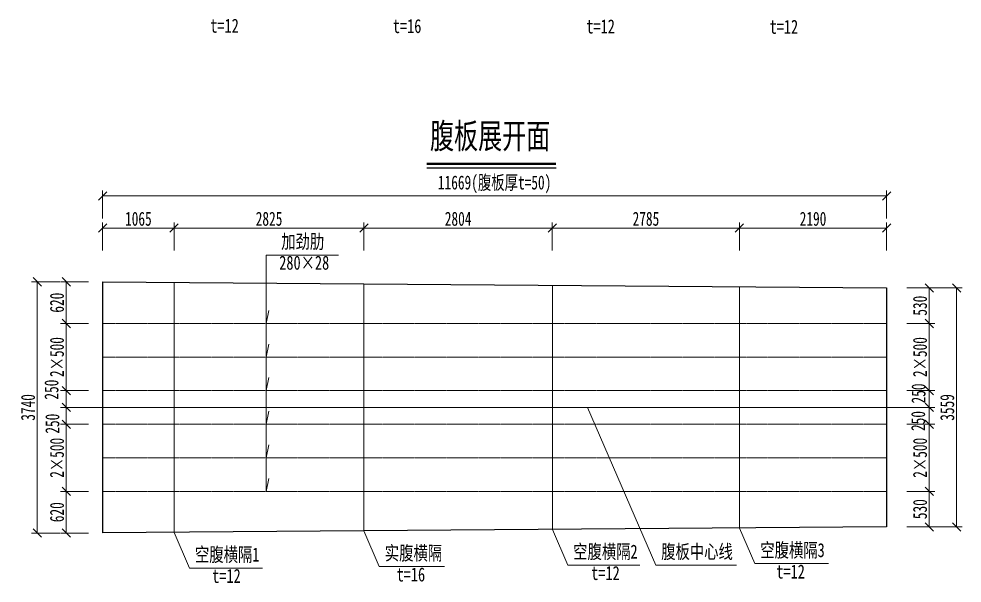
# Model space of a CAD drawing. Header units: millimetres. Extents: x -450182 to -147179, y 306993 to 695793.
# Drawn here: x -207701 to -193663, y 330844 to 339247 of the extents above; entities that cross this region are included whole.
import ezdxf
from ezdxf.enums import TextEntityAlignment as Align

# ---------------------------------------------------------------- set-up
doc = ezdxf.new("R2010")
doc.units = ezdxf.units.MM
doc.header["$PDMODE"] = 34
doc.linetypes.add('CENTER2', pattern=[28.575, 19.05, -3.175, 3.175, -3.175])
doc.linetypes.add('DASHED', pattern=[0.75, 0.5, -0.25])
doc.layers.get('Defpoints').update_dxf_attribs({"color": 8})
for name, color, linetype, lineweight in [('中心线', 4, 'CENTER2', 15), ('标注', 4, 'Continuous', 13), ('标注线及字体', 2, 'Continuous', 15), ('虚线', 4, 'DASHED', 15), ('钢板粗线', 1, 'Continuous', 25)]:
    doc.layers.add(name, color=color, linetype=linetype, lineweight=lineweight)
doc.styles.add('111', font='仿宋_GB2312.ttf', dxfattribs={"width": 0.7})
doc.styles.add('BM_Anno', font='仿宋_GB2312.ttf', dxfattribs={"width": 0.85})
doc.dimstyles.new('200', dxfattribs={"dimscale": 0, "dimtxt": 2.5, "dimasz": 1.5, "dimexe": 1, "dimexo": 1, "dimgap": 0.4, "dimtad": 1, "dimdec": 0, "dimdsep": 46, "dimtxsty": '111', "dimblk": 'OBLIQUE', "dimcen": 0, "dimclrd": 256, "dimclre": 256, "dimclrt": 256, "dimadec": 1, "dimazin": 2, "dimtfac": 1, "dimtdec": 0, "dimtmove": 2, "dimatfit": 3, "dimfxl": 4, "dimfxlon": 1, "dimtolj": 1, "dimlwd": -1, "dimlwe": -1, "dimarcsym": 0})

# ---------------------------------------------------------------- blocks, each defined once
blk = doc.blocks.new('_Oblique')
at = {"color": 0, "linetype": 'ByBlock', "lineweight": -2}
blk.add_line((-0.5, -0.5), (0.5, 0.5), dxfattribs=at)
blk = doc.blocks.new('*D207')
at = {"layer": 'Defpoints', "color": 0, "transparency": 16777216}
for p in [(-205391, 336132), (-206456, 335331), (-205391, 335323)]:
    blk.add_point(p, dxfattribs=at)
at = {"layer": '标注', "transparency": 16777216}
for p, q in [((-206456, 335799), (-206456, 336215)), ((-206456, 336132), (-205391, 336132)), ((-205391, 335799), (-205391, 336215))]:
    blk.add_line(p, q, dxfattribs=at)
at = {"layer": '标注', "transparency": 16777216, "xscale": 124.9999999999999, "yscale": 124.9999999999999, "zscale": 124.9999999999999, "rotation": 180}
blk.add_blockref('_Oblique', (-206456, 336132), dxfattribs=at)
at = {"layer": '标注', "transparency": 16777216, "xscale": 124.9999999999999, "yscale": 124.9999999999999, "zscale": 124.9999999999999}
blk.add_blockref('_Oblique', (-205391, 336132), dxfattribs=at)
at = {"layer": '标注', "transparency": 16777216, "insert": (-205923, 336269), "char_height": 208.3, "attachment_point": 5, "style": '111'}
blk.add_mtext('\\A1;1065', dxfattribs=at)
blk = doc.blocks.new('*D208')
at = {"layer": 'Defpoints', "color": 0, "transparency": 16777216}
for p in [(-205391, 336132), (-205391, 335323), (-202566, 335301)]:
    blk.add_point(p, dxfattribs=at)
at = {"layer": '标注', "transparency": 16777216}
for p, q in [((-205391, 335799), (-205391, 336215)), ((-202566, 336132), (-205391, 336132)), ((-202566, 335799), (-202566, 336215))]:
    blk.add_line(p, q, dxfattribs=at)
at = {"layer": '标注', "transparency": 16777216, "xscale": 124.9999999999999, "yscale": 124.9999999999999, "zscale": 124.9999999999999, "rotation": 180}
blk.add_blockref('_Oblique', (-205391, 336132), dxfattribs=at)
at = {"layer": '标注', "transparency": 16777216, "xscale": 124.9999999999999, "yscale": 124.9999999999999, "zscale": 124.9999999999999}
blk.add_blockref('_Oblique', (-202566, 336132), dxfattribs=at)
at = {"layer": '标注', "transparency": 16777216, "insert": (-203978, 336269), "char_height": 208.3, "attachment_point": 5, "style": '111'}
blk.add_mtext('\\A1;2825', dxfattribs=at)
blk = doc.blocks.new('*D209')
at = {"layer": 'Defpoints', "color": 0, "transparency": 16777216}
for p in [(-199762, 336132), (-202566, 335301), (-199762, 335279)]:
    blk.add_point(p, dxfattribs=at)
at = {"layer": '标注', "transparency": 16777216}
for p, q in [((-202566, 335799), (-202566, 336215)), ((-202566, 336132), (-199762, 336132)), ((-199762, 335799), (-199762, 336215))]:
    blk.add_line(p, q, dxfattribs=at)
at = {"layer": '标注', "transparency": 16777216, "xscale": 124.9999999999999, "yscale": 124.9999999999999, "zscale": 124.9999999999999, "rotation": 180}
blk.add_blockref('_Oblique', (-202566, 336132), dxfattribs=at)
at = {"layer": '标注', "transparency": 16777216, "xscale": 124.9999999999999, "yscale": 124.9999999999999, "zscale": 124.9999999999999}
blk.add_blockref('_Oblique', (-199762, 336132), dxfattribs=at)
at = {"layer": '标注', "transparency": 16777216, "insert": (-201164, 336269), "char_height": 208.3, "attachment_point": 5, "style": '111'}
blk.add_mtext('\\A1;2804', dxfattribs=at)
blk = doc.blocks.new('*D210')
at = {"layer": 'Defpoints', "color": 0, "transparency": 16777216}
for p in [(-196977, 336132), (-199762, 335279), (-196977, 335258)]:
    blk.add_point(p, dxfattribs=at)
at = {"layer": '标注', "transparency": 16777216}
for p, q in [((-199762, 335799), (-199762, 336215)), ((-199762, 336132), (-196977, 336132)), ((-196977, 335799), (-196977, 336215))]:
    blk.add_line(p, q, dxfattribs=at)
at = {"layer": '标注', "transparency": 16777216, "xscale": 124.9999999999999, "yscale": 124.9999999999999, "zscale": 124.9999999999999, "rotation": 180}
blk.add_blockref('_Oblique', (-199762, 336132), dxfattribs=at)
at = {"layer": '标注', "transparency": 16777216, "xscale": 124.9999999999999, "yscale": 124.9999999999999, "zscale": 124.9999999999999}
blk.add_blockref('_Oblique', (-196977, 336132), dxfattribs=at)
at = {"layer": '标注', "transparency": 16777216, "insert": (-198369, 336269), "char_height": 208.3, "attachment_point": 5, "style": '111'}
blk.add_mtext('\\A1;2785', dxfattribs=at)
blk = doc.blocks.new('*D211')
at = {"layer": 'Defpoints', "color": 0, "transparency": 16777216}
for p in [(-194787, 336132), (-196977, 335258), (-194787, 335241)]:
    blk.add_point(p, dxfattribs=at)
at = {"layer": '标注', "transparency": 16777216}
for p, q in [((-196977, 335799), (-196977, 336215)), ((-196977, 336132), (-194787, 336132)), ((-194787, 335799), (-194787, 336215))]:
    blk.add_line(p, q, dxfattribs=at)
at = {"layer": '标注', "transparency": 16777216, "xscale": 124.9999999999999, "yscale": 124.9999999999999, "zscale": 124.9999999999999, "rotation": 180}
blk.add_blockref('_Oblique', (-196977, 336132), dxfattribs=at)
at = {"layer": '标注', "transparency": 16777216, "xscale": 124.9999999999999, "yscale": 124.9999999999999, "zscale": 124.9999999999999}
blk.add_blockref('_Oblique', (-194787, 336132), dxfattribs=at)
at = {"layer": '标注', "transparency": 16777216, "insert": (-195882, 336269), "char_height": 208.3, "attachment_point": 5, "style": '111'}
blk.add_mtext('\\A1;2190', dxfattribs=at)
blk = doc.blocks.new('*D212')
at = {"layer": 'Defpoints', "color": 0, "transparency": 16777216}
for p in [(-206456, 336610), (-206456, 335331), (-194787, 335241)]:
    blk.add_point(p, dxfattribs=at)
at = {"layer": '标注', "transparency": 16777216}
for p, q in [((-206456, 336276), (-206456, 336693)), ((-194787, 336276), (-194787, 336693)), ((-194787, 336610), (-206456, 336610))]:
    blk.add_line(p, q, dxfattribs=at)
at = {"layer": '标注', "transparency": 16777216, "xscale": 124.9999999999999, "yscale": 124.9999999999999, "zscale": 124.9999999999999, "rotation": 180}
blk.add_blockref('_Oblique', (-206456, 336610), dxfattribs=at)
at = {"layer": '标注', "transparency": 16777216, "xscale": 124.9999999999999, "yscale": 124.9999999999999, "zscale": 124.9999999999999}
blk.add_blockref('_Oblique', (-194787, 336610), dxfattribs=at)
at = {"layer": '标注', "transparency": 16777216, "insert": (-200621, 336783), "char_height": 208.33, "attachment_point": 5, "style": '111'}
blk.add_mtext('\\A1;11669(腹板厚t=50)', dxfattribs=at)
blk = doc.blocks.new('*D213')
at = {"layer": 'Defpoints', "color": 0, "transparency": 16777216}
for p in [(-206456, 335331), (-206996, 334711), (-206456, 334711)]:
    blk.add_point(p, dxfattribs=at)
at = {"layer": '标注', "transparency": 16777216}
for p, q in [((-206663, 335331), (-207080, 335331)), ((-206996, 335331), (-206996, 334711)), ((-206663, 334711), (-207080, 334711))]:
    blk.add_line(p, q, dxfattribs=at)
at = {"layer": '标注', "transparency": 16777216, "xscale": 124.9999999999999, "yscale": 124.9999999999999, "zscale": 124.9999999999999}
for p, rotation in [((-206996, 335331), 90), ((-206996, 334711), 270)]:
    blk.add_blockref('_Oblique', p, dxfattribs=dict(at, rotation=rotation))
at = {"layer": '标注', "transparency": 16777216, "insert": (-207134, 335021), "char_height": 208.3, "attachment_point": 5, "rotation": 90, "style": '111'}
blk.add_mtext('\\A1;620', dxfattribs=at)
blk = doc.blocks.new('*D214')
at = {"layer": 'Defpoints', "color": 0, "transparency": 16777216}
for p in [(-206456, 334711), (-206996, 333711), (-206456, 333711)]:
    blk.add_point(p, dxfattribs=at)
at = {"layer": '标注', "transparency": 16777216}
for p, q in [((-206663, 334711), (-207080, 334711)), ((-206996, 334711), (-206996, 333711)), ((-206663, 333711), (-207080, 333711))]:
    blk.add_line(p, q, dxfattribs=at)
at = {"layer": '标注', "transparency": 16777216, "xscale": 124.9999999999999, "yscale": 124.9999999999999, "zscale": 124.9999999999999}
for p, rotation in [((-206996, 334711), 90), ((-206996, 333711), 270)]:
    blk.add_blockref('_Oblique', p, dxfattribs=dict(at, rotation=rotation))
at = {"layer": '标注', "transparency": 16777216, "insert": (-207134, 334211), "char_height": 208.3, "attachment_point": 5, "rotation": 90, "style": '111'}
blk.add_mtext('\\A1;2×500', dxfattribs=at)
blk = doc.blocks.new('*D215')
at = {"layer": 'Defpoints', "color": 0, "transparency": 16777216}
for p in [(-206456, 333711), (-206996, 333461), (-206456, 333461)]:
    blk.add_point(p, dxfattribs=at)
at = {"layer": '标注', "transparency": 16777216}
for p, q in [((-206663, 333711), (-207080, 333711)), ((-206996, 333711), (-206996, 333461)), ((-206663, 333461), (-207080, 333461))]:
    blk.add_line(p, q, dxfattribs=at)
at = {"layer": '标注', "transparency": 16777216, "xscale": 124.9999999999999, "yscale": 124.9999999999999, "zscale": 124.9999999999999}
for p, rotation in [((-206996, 333711), 90), ((-206996, 333461), 270)]:
    blk.add_blockref('_Oblique', p, dxfattribs=dict(at, rotation=rotation))
at = {"layer": '标注', "transparency": 16777216, "insert": (-207215, 333726), "char_height": 208.3, "attachment_point": 5, "rotation": 90, "style": '111'}
blk.add_mtext('\\A1;250', dxfattribs=at)
blk = doc.blocks.new('*D216')
at = {"layer": 'Defpoints', "color": 0, "transparency": 16777216}
for p in [(-206456, 333461), (-206996, 333211), (-206456, 333211)]:
    blk.add_point(p, dxfattribs=at)
at = {"layer": '标注', "transparency": 16777216}
for p, q in [((-206663, 333461), (-207080, 333461)), ((-206996, 333461), (-206996, 333211)), ((-206663, 333211), (-207080, 333211))]:
    blk.add_line(p, q, dxfattribs=at)
at = {"layer": '标注', "transparency": 16777216, "xscale": 124.9999999999999, "yscale": 124.9999999999999, "zscale": 124.9999999999999}
for p, rotation in [((-206996, 333461), 90), ((-206996, 333211), 270)]:
    blk.add_blockref('_Oblique', p, dxfattribs=dict(at, rotation=rotation))
at = {"layer": '标注', "transparency": 16777216, "insert": (-207202, 333219), "char_height": 208.3, "attachment_point": 5, "rotation": 90, "style": '111'}
blk.add_mtext('\\A1;250', dxfattribs=at)
blk = doc.blocks.new('*D217')
at = {"layer": 'Defpoints', "color": 0, "transparency": 16777216}
for p in [(-206456, 333211), (-206996, 332211), (-206456, 332211)]:
    blk.add_point(p, dxfattribs=at)
at = {"layer": '标注', "transparency": 16777216}
for p, q in [((-206663, 333211), (-207080, 333211)), ((-206996, 333211), (-206996, 332211)), ((-206663, 332211), (-207080, 332211))]:
    blk.add_line(p, q, dxfattribs=at)
at = {"layer": '标注', "transparency": 16777216, "xscale": 124.9999999999999, "yscale": 124.9999999999999, "zscale": 124.9999999999999}
for p, rotation in [((-206996, 333211), 90), ((-206996, 332211), 270)]:
    blk.add_blockref('_Oblique', p, dxfattribs=dict(at, rotation=rotation))
at = {"layer": '标注', "transparency": 16777216, "insert": (-207134, 332711), "char_height": 208.3, "attachment_point": 5, "rotation": 90, "style": '111'}
blk.add_mtext('\\A1;2×500', dxfattribs=at)
blk = doc.blocks.new('*D218')
at = {"layer": 'Defpoints', "color": 0, "transparency": 16777216}
for p in [(-206456, 332211), (-206996, 331591), (-206456, 331591)]:
    blk.add_point(p, dxfattribs=at)
at = {"layer": '标注', "transparency": 16777216}
for p, q in [((-206663, 332211), (-207080, 332211)), ((-206996, 332211), (-206996, 331591)), ((-206663, 331591), (-207080, 331591))]:
    blk.add_line(p, q, dxfattribs=at)
at = {"layer": '标注', "transparency": 16777216, "xscale": 124.9999999999999, "yscale": 124.9999999999999, "zscale": 124.9999999999999}
for p, rotation in [((-206996, 332211), 90), ((-206996, 331591), 270)]:
    blk.add_blockref('_Oblique', p, dxfattribs=dict(at, rotation=rotation))
at = {"layer": '标注', "transparency": 16777216, "insert": (-207134, 331901), "char_height": 208.3, "attachment_point": 5, "rotation": 90, "style": '111'}
blk.add_mtext('\\A1;620', dxfattribs=at)
blk = doc.blocks.new('*D219')
at = {"layer": 'Defpoints', "color": 0, "transparency": 16777216}
for p in [(-206456, 335331), (-207427, 331591), (-206456, 331591)]:
    blk.add_point(p, dxfattribs=at)
at = {"layer": '标注', "transparency": 16777216}
for p, q in [((-207094, 335331), (-207511, 335331)), ((-207427, 335331), (-207427, 331591)), ((-207094, 331591), (-207511, 331591))]:
    blk.add_line(p, q, dxfattribs=at)
at = {"layer": '标注', "transparency": 16777216, "xscale": 124.9999999999999, "yscale": 124.9999999999999, "zscale": 124.9999999999999}
for p, rotation in [((-207427, 335331), 90), ((-207427, 331591), 270)]:
    blk.add_blockref('_Oblique', p, dxfattribs=dict(at, rotation=rotation))
at = {"layer": '标注', "transparency": 16777216, "insert": (-207565, 333461), "char_height": 208.3, "attachment_point": 5, "rotation": 90, "style": '111'}
blk.add_mtext('\\A1;3740', dxfattribs=at)
blk = doc.blocks.new('*D220')
at = {"layer": 'Defpoints', "color": 0, "transparency": 16777216}
for p in [(-194787, 335241), (-194791, 334711), (-194152, 334711)]:
    blk.add_point(p, dxfattribs=at)
at = {"layer": '标注', "transparency": 16777216}
for p, q in [((-194485, 335241), (-194068, 335241)), ((-194152, 335241), (-194152, 334711)), ((-194485, 334711), (-194068, 334711))]:
    blk.add_line(p, q, dxfattribs=at)
at = {"layer": '标注', "transparency": 16777216, "xscale": 124.9999999999999, "yscale": 124.9999999999999, "zscale": 124.9999999999999}
for p, rotation in [((-194152, 335241), 90), ((-194152, 334711), 270)]:
    blk.add_blockref('_Oblique', p, dxfattribs=dict(at, rotation=rotation))
at = {"layer": '标注', "transparency": 16777216, "insert": (-194289, 334976), "char_height": 208.3, "attachment_point": 5, "rotation": 90, "style": '111'}
blk.add_mtext('\\A1;530', dxfattribs=at)
blk = doc.blocks.new('*D221')
at = {"layer": 'Defpoints', "color": 0, "transparency": 16777216}
for p in [(-194791, 334711), (-194787, 333711), (-194152, 333711)]:
    blk.add_point(p, dxfattribs=at)
at = {"layer": '标注', "transparency": 16777216}
for p, q in [((-194485, 334711), (-194068, 334711)), ((-194152, 334711), (-194152, 333711)), ((-194485, 333711), (-194068, 333711))]:
    blk.add_line(p, q, dxfattribs=at)
at = {"layer": '标注', "transparency": 16777216, "xscale": 124.9999999999999, "yscale": 124.9999999999999, "zscale": 124.9999999999999}
for p, rotation in [((-194152, 334711), 90), ((-194152, 333711), 270)]:
    blk.add_blockref('_Oblique', p, dxfattribs=dict(at, rotation=rotation))
at = {"layer": '标注', "transparency": 16777216, "insert": (-194289, 334211), "char_height": 208.3, "attachment_point": 5, "rotation": 90, "style": '111'}
blk.add_mtext('\\A1;2×500', dxfattribs=at)
blk = doc.blocks.new('*D222')
at = {"layer": 'Defpoints', "color": 0, "transparency": 16777216}
for p in [(-194787, 333711), (-194787, 333461), (-194152, 333461)]:
    blk.add_point(p, dxfattribs=at)
at = {"layer": '标注', "transparency": 16777216}
for p, q in [((-194485, 333711), (-194068, 333711)), ((-194152, 333711), (-194152, 333461)), ((-194485, 333461), (-194068, 333461))]:
    blk.add_line(p, q, dxfattribs=at)
at = {"layer": '标注', "transparency": 16777216, "xscale": 124.9999999999999, "yscale": 124.9999999999999, "zscale": 124.9999999999999}
for p, rotation in [((-194152, 333711), 90), ((-194152, 333461), 270)]:
    blk.add_blockref('_Oblique', p, dxfattribs=dict(at, rotation=rotation))
at = {"layer": '标注', "transparency": 16777216, "insert": (-194311, 333669), "char_height": 208.3, "attachment_point": 5, "rotation": 90, "style": '111'}
blk.add_mtext('\\A1;250', dxfattribs=at)
blk = doc.blocks.new('*D223')
at = {"layer": 'Defpoints', "color": 0, "transparency": 16777216}
for p in [(-194787, 333461), (-194787, 333211), (-194152, 333211)]:
    blk.add_point(p, dxfattribs=at)
at = {"layer": '标注', "transparency": 16777216}
for p, q in [((-194485, 333461), (-194068, 333461)), ((-194152, 333461), (-194152, 333211)), ((-194485, 333211), (-194068, 333211))]:
    blk.add_line(p, q, dxfattribs=at)
at = {"layer": '标注', "transparency": 16777216, "xscale": 124.9999999999999, "yscale": 124.9999999999999, "zscale": 124.9999999999999}
for p, rotation in [((-194152, 333461), 90), ((-194152, 333211), 270)]:
    blk.add_blockref('_Oblique', p, dxfattribs=dict(at, rotation=rotation))
at = {"layer": '标注', "transparency": 16777216, "insert": (-194316, 333259), "char_height": 208.3, "attachment_point": 5, "rotation": 90, "style": '111'}
blk.add_mtext('\\A1;250', dxfattribs=at)
blk = doc.blocks.new('*D224')
at = {"layer": 'Defpoints', "color": 0, "transparency": 16777216}
for p in [(-194787, 333211), (-194787, 332211), (-194152, 332211)]:
    blk.add_point(p, dxfattribs=at)
at = {"layer": '标注', "transparency": 16777216}
for p, q in [((-194485, 333211), (-194068, 333211)), ((-194152, 333211), (-194152, 332211)), ((-194485, 332211), (-194068, 332211))]:
    blk.add_line(p, q, dxfattribs=at)
at = {"layer": '标注', "transparency": 16777216, "xscale": 124.9999999999999, "yscale": 124.9999999999999, "zscale": 124.9999999999999}
for p, rotation in [((-194152, 333211), 90), ((-194152, 332211), 270)]:
    blk.add_blockref('_Oblique', p, dxfattribs=dict(at, rotation=rotation))
at = {"layer": '标注', "transparency": 16777216, "insert": (-194289, 332711), "char_height": 208.3, "attachment_point": 5, "rotation": 90, "style": '111'}
blk.add_mtext('\\A1;2×500', dxfattribs=at)
blk = doc.blocks.new('*D225')
at = {"layer": 'Defpoints', "color": 0, "transparency": 16777216}
for p in [(-194787, 332211), (-194787, 331682), (-194152, 331682)]:
    blk.add_point(p, dxfattribs=at)
at = {"layer": '标注', "transparency": 16777216}
for p, q in [((-194485, 332211), (-194068, 332211)), ((-194152, 332211), (-194152, 331682)), ((-194485, 331682), (-194068, 331682))]:
    blk.add_line(p, q, dxfattribs=at)
at = {"layer": '标注', "transparency": 16777216, "xscale": 124.9999999999999, "yscale": 124.9999999999999, "zscale": 124.9999999999999}
for p, rotation in [((-194152, 332211), 90), ((-194152, 331682), 270)]:
    blk.add_blockref('_Oblique', p, dxfattribs=dict(at, rotation=rotation))
at = {"layer": '标注', "transparency": 16777216, "insert": (-194289, 331946), "char_height": 208.3, "attachment_point": 5, "rotation": 90, "style": '111'}
blk.add_mtext('\\A1;530', dxfattribs=at)
blk = doc.blocks.new('*D226')
at = {"layer": 'Defpoints', "color": 0, "transparency": 16777216}
for p in [(-194787, 335241), (-194787, 331682), (-193746, 331682)]:
    blk.add_point(p, dxfattribs=at)
at = {"layer": '标注', "transparency": 16777216}
for p, q in [((-194079, 335241), (-193663, 335241)), ((-193746, 335241), (-193746, 331682)), ((-194079, 331682), (-193663, 331682))]:
    blk.add_line(p, q, dxfattribs=at)
at = {"layer": '标注', "transparency": 16777216, "xscale": 124.9999999999999, "yscale": 124.9999999999999, "zscale": 124.9999999999999}
for p, rotation in [((-193746, 335241), 90), ((-193746, 331682), 270)]:
    blk.add_blockref('_Oblique', p, dxfattribs=dict(at, rotation=rotation))
at = {"layer": '标注', "transparency": 16777216, "insert": (-193884, 333461), "char_height": 208.3, "attachment_point": 5, "rotation": 90, "style": '111'}
blk.add_mtext('\\A1;3559', dxfattribs=at)

msp = doc.modelspace()

# ---------------------------------------------------------------- linework, layer by layer
at = {"color": 4}
msp.add_line((-201631.9, 337029.2), (-199706.7, 337029.2), dxfattribs=at)
at = {"color": 6, "const_width": 36}
msp.add_lwpolyline([(-201631.9, 337089.2), (-199706.7, 337089.2)], dxfattribs=at)
at = {"layer": '中心线', "ltscale": 0.5}
msp.add_line((-194183.9, 333461.3), (-207076.8, 333461.3), dxfattribs=at)
at = {"layer": '标注'}
for p, q in [((-204023.3, 332211.3), (-204023.3, 335729.7)), ((-204023.3, 335729.7), (-202942.3, 335729.7)), ((-204023.3, 334711.3), (-203980.9, 334905)), ((-204023.3, 334211.3), (-203980.9, 334405)), ((-204023.3, 333711.3), (-203980.9, 333905)), ((-199236.2, 333461.3), (-198223, 331113.4)), ((-204023.3, 333211.3), (-203980.9, 333405)), ((-204023.3, 332711.3), (-203980.9, 332905)), ((-204023.3, 332211.3), (-203980.9, 332405)), ((-205390.7, 331599.7), (-205162.1, 331069.8)), ((-202565.7, 331621.5), (-202337.1, 331091.7)), ((-199761.7, 331643.2), (-199533.1, 331113.4)), ((-196976.7, 331664.7), (-196748.1, 331134.9)), ((-205162.1, 331069.8), (-204073.8, 331069.8)), ((-202337.1, 331091.7), (-201367.7, 331091.7)), ((-199533.1, 331113.4), (-198459.3, 331113.4)), ((-198223, 331113.4), (-197022.7, 331113.4)), ((-196748.1, 331134.9), (-195654, 331134.9))]:
    msp.add_line(p, q, dxfattribs=at)
at = {"layer": '虚线', "color": 6, "ltscale": 4}
for p, q in [((-205390.7, 331599.7), (-205390.7, 335322.9)), ((-202565.7, 331621.5), (-202565.7, 335301)), ((-199761.7, 331643.2), (-199761.7, 335279.4)), ((-196976.7, 331664.7), (-196976.7, 335257.8))]:
    msp.add_line(p, q, dxfattribs=at)
at = {"layer": '虚线', "ltscale": 5}
for p, q in [((-194787, 334711.3), (-206455.7, 334711.3)), ((-194787, 334211.3), (-206455.7, 334211.3)), ((-194787, 333711.3), (-206455.7, 333711.3)), ((-194787, 333211.3), (-206455.7, 333211.3)), ((-194787, 332711.3), (-206455.7, 332711.3)), ((-194787, 332211.3), (-206455.7, 332211.3))]:
    msp.add_line(p, q, dxfattribs=at)
at = {"layer": '钢板粗线'}
for p, q in [((-206455.7, 335331.1), (-206455.7, 331591.5)), ((-206455.7, 335331.1), (-194787, 335240.9)), ((-194787, 335240.9), (-194787, 331681.6)), ((-194787, 331681.6), (-206455.7, 331591.5))]:
    msp.add_line(p, q, dxfattribs=at)

# ---------------------------------------------------------------- texts
at = {"layer": '标注', "linetype": 'DASHED', "style": 'BM_Anno', "width": 0.75}
for s, p in [('t=12', (-204853.3, 338978.8)), ('t=16', (-202135.9, 338973.5)), ('t=12', (-199256.4, 338968.3)), ('t=12', (-196528.3, 338962.9)), ('加劲肋', (-203796.7, 335764.9)), ('280×28', (-203826.2, 335449.7)), ('空腹横隔3', (-196666.3, 331169.3)), ('空腹横隔1', (-205080.3, 331104.2)), ('实腹横隔', (-202255.3, 331126.1)), ('空腹横隔2', (-199451.3, 331147.7)), ('腹板中心线', (-198141.2, 331147.7)), ('t=12', (-204824.6, 330785.4)), ('t=16', (-202080.2, 330807.2)), ('t=12', (-199183.6, 330828.9)), ('t=12', (-196428.5, 330850.4))]:
    msp.add_text(s, height=208.33, dxfattribs=at).set_placement(p, align=Align.BOTTOM_LEFT)
at = {"layer": '标注线及字体', "color": 0, "style": '111', "width": 0.7}
msp.add_text('腹板展开面', height=375, dxfattribs=at).set_placement((-200687.9, 337510.2), align=Align.MIDDLE)

# ---------------------------------------------------------------- dimensions: what is measured, and where the dimension line sits
at = {"layer": '标注'}
dim = msp.add_linear_dim(base=(-206455.7, 336609.8), p1=(-194787, 335240.9), p2=(-206455.7, 335331.1), text='<>(腹板厚t=50)', dimstyle='200', override={"dimscale": 83.333333, "dimarcsym": 1}, dxfattribs=at)
dim.commit()
dim.dimension.update_dxf_attribs({"geometry": '*D212', "text_midpoint": (-200621.4, 336783.3)})
for base, p1, p2, picture, middle in [((-205390.7, 336132), (-206455.7, 335331.1), (-205390.7, 335322.9), '*D207', (-205923.2, 336269.5)), ((-205390.7, 336132), (-202565.7, 335301), (-205390.7, 335322.9), '*D208', (-203978.2, 336269.5)), ((-199761.7, 336132), (-202565.7, 335301), (-199761.7, 335279.4), '*D209', (-201163.7, 336269.5)), ((-196976.7, 336132), (-199761.7, 335279.4), (-196976.7, 335257.8), '*D210', (-198369.2, 336269.5)), ((-194787, 336132), (-196976.7, 335257.8), (-194787, 335240.9), '*D211', (-195881.9, 336269.5))]:
    dim = msp.add_linear_dim(base=base, p1=p1, p2=p2, dimstyle='200', override={"dimscale": 83.333333, "dimarcsym": 1}, dxfattribs=at)
    dim.commit()
    dim.dimension.update_dxf_attribs({"geometry": picture, "text_midpoint": middle})
for base, p1, p2, picture, middle in [((-207427.3, 331591.5), (-206455.7, 335331.1), (-206455.7, 331591.5), '*D219', (-207564.8, 333461.3)), ((-206996.5, 334711.3), (-206455.7, 335331.1), (-206455.7, 334711.3), '*D213', (-207134, 335021.2)), ((-194151.7, 334711.3), (-194787, 335240.9), (-194791.1, 334711.3), '*D220', (-194289.2, 334976.1)), ((-193746, 331681.6), (-194787, 335240.9), (-194787, 331681.6), '*D226', (-193883.5, 333461.3)), ((-206996.5, 331591.5), (-206455.7, 332211.3), (-206455.7, 331591.5), '*D218', (-207134, 331901.4)), ((-194151.7, 331681.6), (-194787, 332211.3), (-194787, 331681.6), '*D225', (-194289.2, 331946.5))]:
    dim = msp.add_linear_dim(base=base, p1=p1, p2=p2, angle=90, dimstyle='200', override={"dimscale": 83.333333, "dimarcsym": 1}, dxfattribs=at)
    dim.commit()
    dim.dimension.update_dxf_attribs({"geometry": picture, "text_midpoint": middle})
for base, p1, p2, picture, middle in [((-206996.5, 333711.3), (-206455.7, 334711.3), (-206455.7, 333711.3), '*D214', (-207134, 334211.3)), ((-194151.7, 333711.3), (-194791.1, 334711.3), (-194787, 333711.3), '*D221', (-194289.2, 334211.3)), ((-206996.5, 332211.3), (-206455.7, 333211.3), (-206455.7, 332211.3), '*D217', (-207134, 332711.3)), ((-194151.7, 332211.3), (-194787, 333211.3), (-194787, 332211.3), '*D224', (-194289.2, 332711.3))]:
    dim = msp.add_linear_dim(base=base, p1=p1, p2=p2, angle=90, text='2×500', dimstyle='200', override={"dimscale": 83.333333, "dimarcsym": 1}, dxfattribs=at)
    dim.commit()
    dim.dimension.update_dxf_attribs({"geometry": picture, "text_midpoint": middle})
for base, p1, p2, picture, middle in [((-206996.5, 333461.3), (-206455.7, 333711.3), (-206455.7, 333461.3), '*D215', (-207214.9, 333726.4)), ((-194151.7, 333461.3), (-194787, 333711.3), (-194787, 333461.3), '*D222', (-194310.7, 333668.8)), ((-206996.5, 333211.3), (-206455.7, 333461.3), (-206455.7, 333211.3), '*D216', (-207201.7, 333219.4)), ((-194151.7, 333211.3), (-194787, 333461.3), (-194787, 333211.3), '*D223', (-194315.9, 333258.7))]:
    dim = msp.add_linear_dim(base=base, p1=p1, p2=p2, angle=90, dimstyle='200', override={"dimscale": 83.333333, "dimarcsym": 1}, dxfattribs=at)
    dim.commit()
    dim.dimension.update_dxf_attribs({"geometry": picture, "text_midpoint": middle, "dimtype": 160})

doc.saveas('drawing.dxf')
